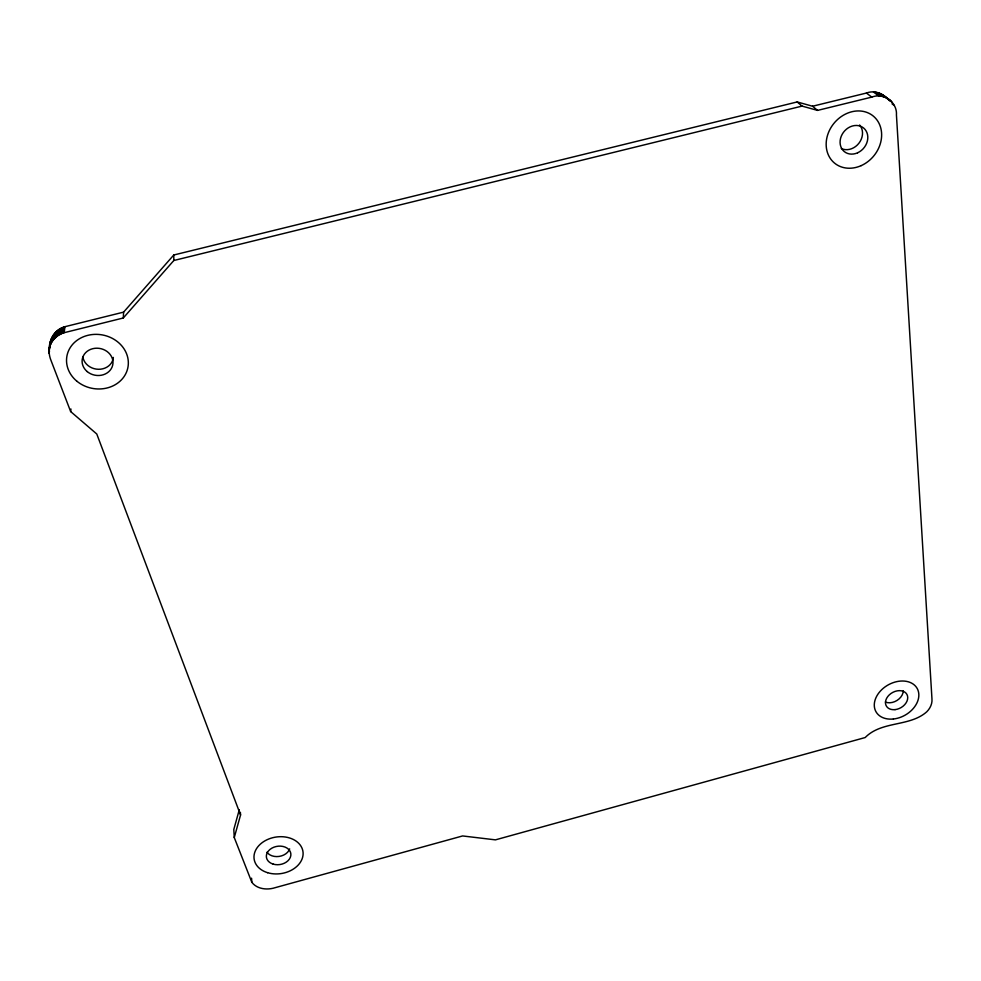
<?xml version="1.0" encoding="UTF-8"?>
<svg xmlns="http://www.w3.org/2000/svg" width="981" height="981" viewBox="0 0 981 981"><rect width="100%" height="100%" fill="white"/><g stroke="black" fill="none" stroke-linecap="round" stroke-linejoin="round"><path stroke-width="1.47" d="M234.263 837.553L240.553 814.99L96.776 434.007L70.657 411.566L50.951 360.285C45.948 347.899 50.938 330.389 64.942 326.698L123.606 312.13L173.76 255.011L797.173 101.95L812.575 106.23L817.553 110.399L871.79 97.107C883.599 92.386 897.394 102.183 896.438 114.961L931.95 698.693C932.465 703.61 930.221 708.294 926.837 711.716C909.779 727.019 881.76 720.63 865.181 737.54L495.442 839.859L462.603 835.947L275.097 887.695C267.286 890.208 257.108 889.277 251.835 882.299L234.263 837.553L233.809 829.448L239.278 809.779M49.246 349.15C50.325 341.265 56.714 334.913 64.17 332.694L123.287 317.991L123.606 312.13M50.141 343.043L49.994 347.237M70.657 411.566L70.939 408.991M64.17 332.694L64.942 326.698M62.71 333.209L63.495 327.2M61.288 333.798L62.085 327.801M59.915 334.484L60.724 328.476M58.615 335.244L59.424 329.224M57.364 336.091L58.198 330.057M55.095 337.979L55.942 331.946M56.187 336.998L57.033 330.965M54.078 339.021L54.936 332.976M51.539 342.516L52.41 336.446M52.3 341.302L53.158 335.232M53.146 340.137L54.004 334.08M49.099 350.548L50.387 341.658M49.05 351.958L50.742 340.309M49.111 353.368L49.467 350.916M50.325 345.067L51.208 338.985M50.877 343.767L51.76 337.697M123.287 317.991L173.833 260.492L802.053 106.095L817.553 110.399M812.575 106.23L866.419 93.048C875.248 89.59 883.844 94.286 889.509 100.724M882.483 94.63L890.11 100.258M881.33 93.98L891.079 101.153M880.116 93.428L885.598 97.475M886.481 98.051L891.987 102.134M878.866 92.95L884.335 97.009M877.578 92.582L883.035 96.629M876.241 92.3L881.686 96.346M892.023 103.827L894.231 105.47M874.88 92.116L880.325 96.163M873.495 92.018L878.927 96.077M866.419 93.048L871.79 97.107M797.173 101.95L802.053 106.095M251.565 878.191L251.835 882.299M240.382 812.317L240.553 814.99M173.76 255.011L173.833 260.492M859.614 124.992A15.12 12.802 -50.8 0 1 858.927 143.226A15.12 12.802 -50.8 0 1 841.293 148.511M289.677 848.896A12.275 9.197 -9.1 0 1 279.119 856.425A12.275 9.197 -9.1 0 1 266.979 852.219M903.231 690.882A11.76 8.645 -29.6 0 1 897.026 700.446A11.76 8.645 -29.6 0 1 885.426 702.077M113.342 357.427A15.389 13.513 10.5 0 1 98.407 369.285A15.389 13.513 10.5 0 1 82.833 356.79M895.052 709.631A11.833 8.67 -29.6 0 0 906.922 694.401A11.833 8.67 -29.6 0 0 887.805 696.498A11.833 8.67 -29.6 0 0 895.052 709.631M857.627 152.791A15.242 12.863 -50.6 0 0 863.685 128.07A15.242 12.863 -50.6 0 0 840.521 138.505A15.242 12.863 -50.6 0 0 857.627 152.791M87.186 371.566A15.512 13.599 10.2 0 0 112.656 365.312A15.512 13.599 10.2 0 0 92.766 348.684A15.512 13.599 10.2 0 0 87.186 371.566M273.159 864.114A12.348 9.221 -9.2 0 0 290.866 853.961A12.348 9.221 -9.2 0 0 271.811 848.185A12.348 9.221 -9.2 0 0 273.159 864.114M267.555 872.685A24.709 18.443 -9.2 0 0 303.068 852.477A24.709 18.443 -9.2 0 0 265.017 840.791A24.709 18.443 -9.2 0 0 267.555 872.685M76.653 381.02A31.024 27.186 10.2 0 0 127.64 368.684A31.024 27.186 10.2 0 0 88.02 335.294A31.024 27.186 10.2 0 0 76.653 381.02M861.159 165.642A30.472 25.739 -50.6 0 0 873.458 116.224A30.472 25.739 -50.6 0 0 827.081 136.911A30.472 25.739 -50.6 0 0 861.159 165.642M893.409 718.999A23.654 17.327 -29.6 0 0 917.247 688.588A23.654 17.327 -29.6 0 0 879.05 692.635A23.654 17.327 -29.6 0 0 893.409 718.999"/></g></svg>
